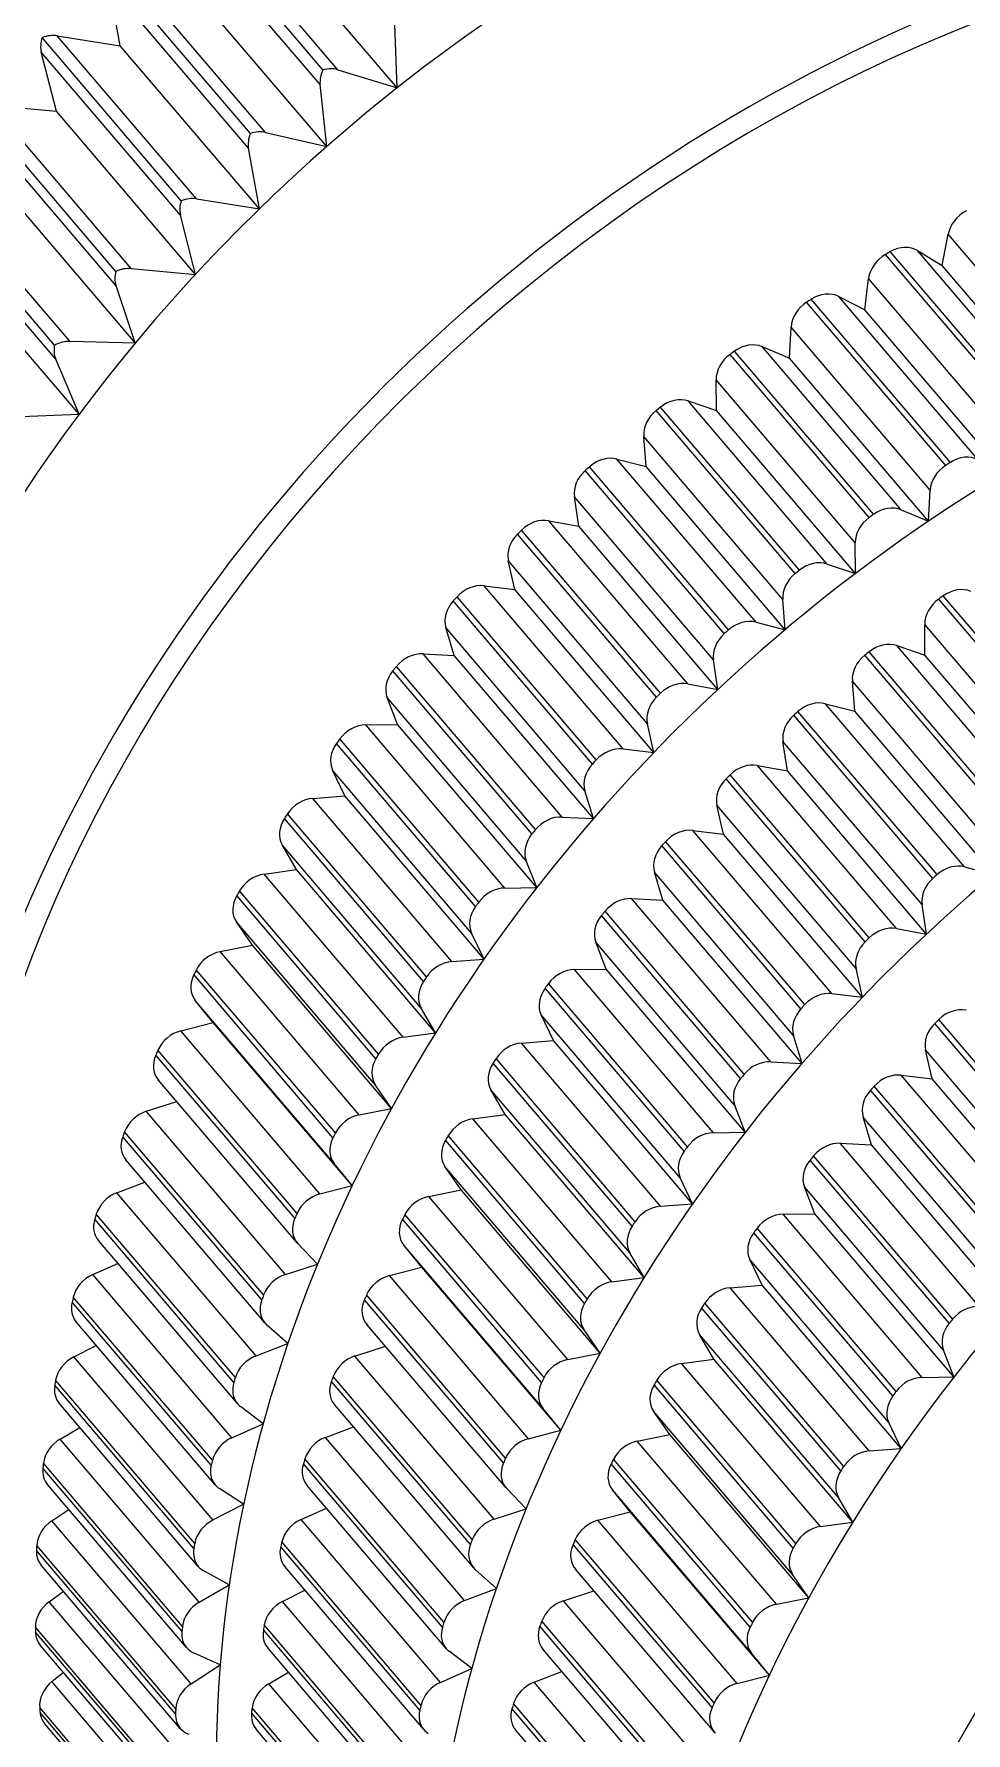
# Model space of a CAD drawing. Header units: metres. Extents: x 2999 to 3109, y 1752 to 1796.
# Drawn here: x 3011.89428 to 3011.8994, y 1761.67277 to 1761.68209 of the extents above; entities that cross this region are included whole.
import ezdxf

# ---------------------------------------------------------------- set-up
doc = ezdxf.new("R2010")
doc.units = ezdxf.units.M
doc.layers.add('PAREDES', color=7, linetype='Continuous')

msp = doc.modelspace()

# ---------------------------------------------------------------- linework, layer by layer
at = {"layer": 'PAREDES', "color": 253, "lineweight": 0}
for p, q in [((3011.8958685, 1761.6818913), (3011.8951055, 1761.6827859)), ((3011.89595, 1761.6818915), (3011.8951869, 1761.6827862)), ((3011.895853, 1761.6818108), (3011.89509, 1761.6827054)), ((3011.8962757, 1761.681792), (3011.8955128, 1761.6826866)), ((3011.8954704, 1761.6815419), (3011.8947075, 1761.6824365)), ((3011.8955528, 1761.6815473), (3011.8947898, 1761.682442)), ((3011.8954602, 1761.6814618), (3011.8946972, 1761.6823564)), ((3011.8947568, 1761.6820232), (3011.8946972, 1761.6823564)), ((3011.895889, 1761.6814701), (3011.8951261, 1761.6823647)), ((3011.8962757, 1761.681792), (3011.8962634, 1761.6821389)), ((3011.8950914, 1761.6811729), (3011.8943285, 1761.6820675)), ((3011.8951743, 1761.6811834), (3011.8944113, 1761.682078)), ((3011.8944113, 1761.682078), (3011.8947568, 1761.6820232)), ((3011.8955197, 1761.6811286), (3011.8947568, 1761.6820232)), ((3011.8950865, 1761.6810933), (3011.8943236, 1761.6819879)), ((3011.8944062, 1761.6816638), (3011.8943236, 1761.6819879)), ((3011.89595, 1761.6818915), (3011.8962757, 1761.681792)), ((3011.895889, 1761.6814701), (3011.895853, 1761.6818108)), ((3011.8947331, 1761.6807855), (3011.8939701, 1761.6816801)), ((3011.8948162, 1761.6808011), (3011.8940533, 1761.6816957)), ((3011.8940533, 1761.6816957), (3011.8944062, 1761.6816638)), ((3011.8951692, 1761.6807692), (3011.8944062, 1761.6816638)), ((3011.8947334, 1761.6807069), (3011.8939705, 1761.6816015)), ((3011.8955197, 1761.6811286), (3011.8954602, 1761.6814618)), ((3011.8955528, 1761.6815473), (3011.895889, 1761.6814701)), ((3011.8943967, 1761.6803815), (3011.8936338, 1761.6812761)), ((3011.8944798, 1761.6804022), (3011.8937168, 1761.6812968)), ((3011.8948391, 1761.680393), (3011.8940761, 1761.6812876)), ((3011.8944025, 1761.6803041), (3011.8936395, 1761.6811987)), ((3011.8951743, 1761.6811834), (3011.8955197, 1761.6811286)), ((3011.8951692, 1761.6807692), (3011.8950865, 1761.6810933)), ((3011.8992658, 1761.6808175), (3011.8992983, 1761.6809893)), ((3011.9000612, 1761.6800947), (3011.8992983, 1761.6809893)), ((3011.8945305, 1761.6800018), (3011.8937676, 1761.6808965)), ((3011.8997177, 1761.6799844), (3011.8989547, 1761.6808791)), ((3011.8997441, 1761.6799994), (3011.8989812, 1761.680894)), ((3011.8998937, 1761.6800052), (3011.8991307, 1761.6808998)), ((3011.8991307, 1761.6808998), (3011.8992658, 1761.6808175)), ((3011.9000287, 1761.6799229), (3011.8992658, 1761.6808175)), ((3011.8948162, 1761.6808011), (3011.8951692, 1761.6807692)), ((3011.8988407, 1761.6805756), (3011.8988619, 1761.6807468)), ((3011.8996249, 1761.6798522), (3011.8988619, 1761.6807468)), ((3011.8948391, 1761.680393), (3011.8947334, 1761.6807069)), ((3011.8993106, 1761.6797383), (3011.8985477, 1761.6806329)), ((3011.8994615, 1761.6797534), (3011.8986986, 1761.6806481)), ((3011.8986986, 1761.6806481), (3011.8988407, 1761.6805756)), ((3011.8992849, 1761.6797219), (3011.898522, 1761.6806165)), ((3011.8996036, 1761.679681), (3011.8988407, 1761.6805756)), ((3011.8984272, 1761.6803106), (3011.898437, 1761.6804805)), ((3011.8992, 1761.6795858), (3011.898437, 1761.6804805)), ((3011.8944798, 1761.6804022), (3011.8948391, 1761.680393)), ((3011.8988898, 1761.6794538), (3011.8981268, 1761.6803484)), ((3011.8990414, 1761.6794783), (3011.8982785, 1761.6803729)), ((3011.8982785, 1761.6803729), (3011.8984272, 1761.6803106)), ((3011.8945305, 1761.6800018), (3011.8944025, 1761.6803041)), ((3011.898865, 1761.6794359), (3011.898102, 1761.6803306)), ((3011.8991901, 1761.679416), (3011.8984272, 1761.6803106)), ((3011.8987882, 1761.6792967), (3011.8980253, 1761.6801913)), ((3011.8980268, 1761.6800234), (3011.8980253, 1761.6801913)), ((3011.8986351, 1761.6791808), (3011.8978721, 1761.6800754)), ((3011.8978721, 1761.6800754), (3011.8980268, 1761.6800234)), ((3011.8941666, 1761.6799881), (3011.8945305, 1761.6800018)), ((3011.8984595, 1761.679128), (3011.8976965, 1761.6800226)), ((3011.8984835, 1761.679147), (3011.8977205, 1761.6800417)), ((3011.8987898, 1761.6791288), (3011.8980268, 1761.6800234)), ((3011.8983913, 1761.678986), (3011.8976284, 1761.6798806)), ((3011.8976413, 1761.6797155), (3011.8976284, 1761.6798806)), ((3011.8980703, 1761.678799), (3011.8973073, 1761.6796936)), ((3011.8980931, 1761.6788194), (3011.8973302, 1761.679714)), ((3011.8982443, 1761.6788621), (3011.8974814, 1761.6797567)), ((3011.8974814, 1761.6797567), (3011.8976413, 1761.6797155)), ((3011.8984042, 1761.6788208), (3011.8976413, 1761.6797155)), ((3011.8980109, 1761.6786549), (3011.897248, 1761.6795495)), ((3011.8972722, 1761.6793878), (3011.897248, 1761.6795495)), ((3011.8991901, 1761.679416), (3011.8992, 1761.6795858)), ((3011.8978706, 1761.6785238), (3011.8971076, 1761.6794184)), ((3011.8971076, 1761.6794184), (3011.8972722, 1761.6793878)), ((3011.8990414, 1761.6794783), (3011.8991901, 1761.679416)), ((3011.8976988, 1761.6784506), (3011.8969359, 1761.6793452)), ((3011.8977206, 1761.678472), (3011.8969577, 1761.6793666)), ((3011.8980351, 1761.6784932), (3011.8972722, 1761.6793878)), ((3011.8987898, 1761.6791288), (3011.8987882, 1761.6792967)), ((3011.8976486, 1761.678305), (3011.8968856, 1761.6791996)), ((3011.896921, 1761.6790419), (3011.8968856, 1761.6791996)), ((3011.8986351, 1761.6791808), (3011.8987898, 1761.6791288)), ((3011.8975155, 1761.6781669), (3011.8967525, 1761.6790616)), ((3011.8967525, 1761.6790616), (3011.896921, 1761.6790419)), ((3011.897684, 1761.6781473), (3011.896921, 1761.6790419)), ((3011.8973467, 1761.678084), (3011.8965838, 1761.6789786)), ((3011.8973672, 1761.6781066), (3011.8966043, 1761.6790012)), ((3011.8984042, 1761.6788208), (3011.8983913, 1761.678986)), ((3011.9000094, 1761.678094), (3011.8992464, 1761.6789886)), ((3011.9000342, 1761.6781119), (3011.8992713, 1761.6790065)), ((3011.8982443, 1761.6788621), (3011.8984042, 1761.6788208)), ((3011.8973057, 1761.6779375), (3011.8965427, 1761.6788321)), ((3011.8965893, 1761.6786791), (3011.8965427, 1761.6788321)), ((3011.8991712, 1761.6786815), (3011.8991697, 1761.6788494)), ((3011.8999326, 1761.6779548), (3011.8991697, 1761.6788494)), ((3011.8971804, 1761.6777932), (3011.8964175, 1761.6786878)), ((3011.8964175, 1761.6786878), (3011.8965893, 1761.6786791)), ((3011.8973522, 1761.6777845), (3011.8965893, 1761.6786791)), ((3011.8996039, 1761.677786), (3011.898841, 1761.6786806)), ((3011.8996279, 1761.6778051), (3011.8988649, 1761.6786997)), ((3011.8990166, 1761.6787335), (3011.8991712, 1761.6786815)), ((3011.8997795, 1761.6778389), (3011.8990166, 1761.6787335)), ((3011.8999342, 1761.6777869), (3011.8991712, 1761.6786815)), ((3011.8970153, 1761.6777008), (3011.8962523, 1761.6785955)), ((3011.8970347, 1761.6777243), (3011.8962717, 1761.6786189)), ((3011.8980351, 1761.6784932), (3011.8980109, 1761.6786549)), ((3011.8978706, 1761.6785238), (3011.8980351, 1761.6784932)), ((3011.8987858, 1761.6783734), (3011.8987728, 1761.6785387)), ((3011.8995357, 1761.677644), (3011.8987728, 1761.6785387)), ((3011.8969838, 1761.677554), (3011.8962208, 1761.6784486)), ((3011.8962783, 1761.6783009), (3011.8962208, 1761.6784486)), ((3011.8986258, 1761.6784148), (3011.8987858, 1761.6783734)), ((3011.8993888, 1761.6775202), (3011.8986258, 1761.6784148)), ((3011.8961039, 1761.6782986), (3011.8962783, 1761.6783009)), ((3011.8968669, 1761.677404), (3011.8961039, 1761.6782986)), ((3011.8970412, 1761.6774063), (3011.8962783, 1761.6783009)), ((3011.897684, 1761.6781473), (3011.8976486, 1761.678305)), ((3011.8992147, 1761.6774571), (3011.8984517, 1761.6783517)), ((3011.8992375, 1761.6774775), (3011.8984746, 1761.6783721)), ((3011.8995487, 1761.6774788), (3011.8987858, 1761.6783734)), ((3011.896724, 1761.677327), (3011.8959611, 1761.6782216)), ((3011.8984167, 1761.6780458), (3011.8983924, 1761.6782076)), ((3011.8991553, 1761.677313), (3011.8983924, 1761.6782076)), ((3011.8967061, 1761.6773026), (3011.8959432, 1761.6781972)), ((3011.8975155, 1761.6781669), (3011.897684, 1761.6781473)), ((3011.8966841, 1761.6771562), (3011.8959212, 1761.6780508)), ((3011.8959893, 1761.677909), (3011.8959212, 1761.6780508)), ((3011.898865, 1761.6771301), (3011.8981021, 1761.6780247)), ((3011.8982521, 1761.6780764), (3011.8984167, 1761.6780458)), ((3011.8990151, 1761.6771818), (3011.8982521, 1761.6780764)), ((3011.8991796, 1761.6771512), (3011.8984167, 1761.6780458)), ((3011.8973522, 1761.6777845), (3011.8973057, 1761.6779375)), ((3011.8988432, 1761.6771086), (3011.8980803, 1761.6780033)), ((3011.8958131, 1761.6778957), (3011.8959893, 1761.677909)), ((3011.8965761, 1761.677001), (3011.8958131, 1761.6778957)), ((3011.8967523, 1761.6770143), (3011.8959893, 1761.677909)), ((3011.8980655, 1761.6777), (3011.89803, 1761.6778577)), ((3011.898793, 1761.676963), (3011.89803, 1761.6778577)), ((3011.8964203, 1761.6768911), (3011.8956573, 1761.6777857)), ((3011.8964368, 1761.6769162), (3011.8956738, 1761.6778108)), ((3011.8971804, 1761.6777932), (3011.8973522, 1761.6777845)), ((3011.8985117, 1761.6767645), (3011.8977487, 1761.6776593)), ((3011.897897, 1761.6777196), (3011.8980655, 1761.6777)), ((3011.8986599, 1761.676825), (3011.897897, 1761.6777196)), ((3011.8988284, 1761.6768053), (3011.8980655, 1761.6777)), ((3011.896408, 1761.6767454), (3011.8956451, 1761.67764)), ((3011.8957235, 1761.6775048), (3011.8956451, 1761.67764)), ((3011.8970412, 1761.6774063), (3011.8969838, 1761.677554)), ((3011.8984911, 1761.6767421), (3011.8977282, 1761.6776367)), ((3011.8955463, 1761.6774805), (3011.8957235, 1761.6775048)), ((3011.8963092, 1761.6765858), (3011.8955463, 1761.6774805)), ((3011.8964865, 1761.6766101), (3011.8957235, 1761.6775048)), ((3011.8977337, 1761.6773372), (3011.8976872, 1761.6774902)), ((3011.8984501, 1761.6765956), (3011.8976872, 1761.6774902)), ((3011.8993888, 1761.6775202), (3011.8995487, 1761.6774788)), ((3011.896159, 1761.6764678), (3011.8953961, 1761.6773624)), ((3011.8961741, 1761.6764935), (3011.8954111, 1761.6773882)), ((3011.8968669, 1761.677404), (3011.8970412, 1761.6774063)), ((3011.8981791, 1761.6763823), (3011.8974162, 1761.677277)), ((3011.8975619, 1761.6773459), (3011.8977337, 1761.6773372)), ((3011.8983249, 1761.6764513), (3011.8975619, 1761.6773459)), ((3011.8984967, 1761.6764425), (3011.8977337, 1761.6773372)), ((3011.8991796, 1761.6771512), (3011.8991553, 1761.677313)), ((3011.8961565, 1761.6763236), (3011.8953936, 1761.6772182)), ((3011.895482, 1761.6770901), (3011.8953936, 1761.6772182)), ((3011.8981598, 1761.6763589), (3011.8973968, 1761.6772535)), ((3011.8990151, 1761.6771818), (3011.8991796, 1761.6771512)), ((3011.8953044, 1761.677055), (3011.895482, 1761.6770901)), ((3011.896245, 1761.6761954), (3011.895482, 1761.6770901)), ((3011.8967523, 1761.6770143), (3011.8966841, 1761.6771562)), ((3011.8974227, 1761.676959), (3011.8973653, 1761.6771067)), ((3011.8981282, 1761.6762121), (3011.8973653, 1761.6771067)), ((3011.8960673, 1761.6761603), (3011.8953044, 1761.677055)), ((3011.8965761, 1761.677001), (3011.8967523, 1761.6770143)), ((3011.8959235, 1761.6760346), (3011.8951605, 1761.6769292)), ((3011.8959369, 1761.6760608), (3011.8951739, 1761.6769555)), ((3011.8972483, 1761.6769567), (3011.8974227, 1761.676959)), ((3011.8980113, 1761.6760621), (3011.8972483, 1761.6769567)), ((3011.8981856, 1761.6760644), (3011.8974227, 1761.676959)), ((3011.8988284, 1761.6768053), (3011.898793, 1761.676963)), ((3011.8978505, 1761.6759607), (3011.8970876, 1761.6768553)), ((3011.8978684, 1761.6759851), (3011.8971055, 1761.6768797)), ((3011.8986599, 1761.676825), (3011.8988284, 1761.6768053)), ((3011.8959306, 1761.6758925), (3011.8951677, 1761.6767871)), ((3011.8952659, 1761.6766665), (3011.8951677, 1761.6767871)), ((3011.8964865, 1761.6766101), (3011.896408, 1761.6767454)), ((3011.8950886, 1761.6766206), (3011.8952659, 1761.6766665)), ((3011.8958515, 1761.675726), (3011.8950886, 1761.6766206)), ((3011.8960289, 1761.6757719), (3011.8952659, 1761.6766665)), ((3011.8971337, 1761.676567), (3011.8970656, 1761.6767088)), ((3011.8978286, 1761.6758141), (3011.8970656, 1761.6767088)), ((3011.8999876, 1761.6757667), (3011.8992247, 1761.6766613)), ((3011.9000095, 1761.6757882), (3011.8992465, 1761.6766828)), ((3011.8963092, 1761.6765858), (3011.8964865, 1761.6766101)), ((3011.8969576, 1761.6765536), (3011.8971337, 1761.676567)), ((3011.8977205, 1761.675659), (3011.8969576, 1761.6765536)), ((3011.8978967, 1761.6756724), (3011.8971337, 1761.676567)), ((3011.8984967, 1761.6764425), (3011.8984501, 1761.6765956)), ((3011.8957145, 1761.6755931), (3011.8949516, 1761.6764877)), ((3011.8957264, 1761.6756198), (3011.8949634, 1761.6765145)), ((3011.8975648, 1761.6755491), (3011.8968018, 1761.6764437)), ((3011.8975812, 1761.6755742), (3011.8968183, 1761.6764688)), ((3011.8983249, 1761.6764513), (3011.8984967, 1761.6764425)), ((3011.8999374, 1761.6756211), (3011.8991744, 1761.6765157)), ((3011.8992099, 1761.6763579), (3011.8991744, 1761.6765157)), ((3011.8957274, 1761.6754581), (3011.8949644, 1761.6763527)), ((3011.8990414, 1761.6763777), (3011.8992099, 1761.6763579)), ((3011.8998044, 1761.6754831), (3011.8990414, 1761.6763777)), ((3011.8999729, 1761.6754633), (3011.8992099, 1761.6763579)), ((3011.896245, 1761.6761954), (3011.8961565, 1761.6763236)), ((3011.896868, 1761.6761628), (3011.8967895, 1761.6762981)), ((3011.8975524, 1761.6754035), (3011.8967895, 1761.6762981)), ((3011.8996355, 1761.6754001), (3011.8988726, 1761.6762948)), ((3011.8996562, 1761.6754226), (3011.8988932, 1761.6763172)), ((3011.8948997, 1761.6761794), (3011.8950667, 1761.6762328)), ((3011.8956626, 1761.6752848), (3011.8948997, 1761.6761794)), ((3011.8960673, 1761.6761603), (3011.896245, 1761.6761954)), ((3011.8966907, 1761.6761385), (3011.896868, 1761.6761628)), ((3011.8976309, 1761.6752682), (3011.896868, 1761.6761628)), ((3011.8981856, 1761.6760644), (3011.8981282, 1761.6762121)), ((3011.8955432, 1761.6751724), (3011.8947802, 1761.676067)), ((3011.8974536, 1761.6752439), (3011.8966907, 1761.6761385)), ((3011.8980113, 1761.6760621), (3011.8981856, 1761.6760644)), ((3011.8995945, 1761.6752536), (3011.8988316, 1761.6761482)), ((3011.8988781, 1761.6759952), (3011.8988316, 1761.6761482)), ((3011.8955331, 1761.6751453), (3011.8947702, 1761.6760399)), ((3011.8973035, 1761.6751258), (3011.8965405, 1761.6760205)), ((3011.8973185, 1761.6751516), (3011.8965555, 1761.6760462)), ((3011.8987064, 1761.6760039), (3011.8988781, 1761.6759952)), ((3011.8994693, 1761.6751093), (3011.8987064, 1761.6760039)), ((3011.8996411, 1761.6751006), (3011.8988781, 1761.6759952)), ((3011.8955495, 1761.6750194), (3011.8947866, 1761.675914)), ((3011.8960289, 1761.6757719), (3011.8959306, 1761.6758925)), ((3011.8966265, 1761.6757481), (3011.896538, 1761.6758763)), ((3011.8973009, 1761.6749817), (3011.896538, 1761.6758763)), ((3011.8993042, 1761.6750169), (3011.8985412, 1761.6759116)), ((3011.8993235, 1761.6750404), (3011.8985606, 1761.675935)), ((3011.8947384, 1761.6757332), (3011.8948911, 1761.6757915)), ((3011.8978967, 1761.6756724), (3011.8978286, 1761.6758141)), ((3011.8955014, 1761.6748386), (3011.8947384, 1761.6757332)), ((3011.8958515, 1761.675726), (3011.8960289, 1761.6757719)), ((3011.8964488, 1761.675713), (3011.8966265, 1761.6757481)), ((3011.8972117, 1761.6748184), (3011.8964488, 1761.675713)), ((3011.8973894, 1761.6748535), (3011.8966265, 1761.6757481)), ((3011.8992726, 1761.6748702), (3011.8985097, 1761.6757648)), ((3011.8985671, 1761.6756171), (3011.8985097, 1761.6757648)), ((3011.8953882, 1761.6747203), (3011.8946253, 1761.6756149)), ((3011.8970813, 1761.6747189), (3011.8963184, 1761.6756135)), ((3011.8977205, 1761.675659), (3011.8978967, 1761.6756724)), ((3011.8983928, 1761.6756148), (3011.8985671, 1761.6756171)), ((3011.8991558, 1761.6747201), (3011.8983928, 1761.6756148)), ((3011.8993301, 1761.6747224), (3011.8985671, 1761.6756171)), ((3011.8953798, 1761.674693), (3011.8946169, 1761.6755876)), ((3011.8970679, 1761.6746926), (3011.8963049, 1761.6755872)), ((3011.8989949, 1761.6746188), (3011.898232, 1761.6755134)), ((3011.8990129, 1761.6746432), (3011.8982499, 1761.6755378)), ((3011.8953994, 1761.6745761), (3011.8946364, 1761.6754708)), ((3011.8958388, 1761.6753413), (3011.8957314, 1761.6754537)), ((3011.8964103, 1761.6753246), (3011.8963121, 1761.6754452)), ((3011.897075, 1761.6745505), (3011.8963121, 1761.6754452)), ((3011.8946056, 1761.6752836), (3011.8947435, 1761.6753452)), ((3011.8956626, 1761.6752848), (3011.8958388, 1761.6753413)), ((3011.896233, 1761.6752787), (3011.8964103, 1761.6753246)), ((3011.8971733, 1761.6744299), (3011.8964103, 1761.6753246)), ((3011.8976309, 1761.6752682), (3011.8975524, 1761.6754035)), ((3011.898973, 1761.6744722), (3011.8982101, 1761.6753668)), ((3011.8982782, 1761.6752251), (3011.8982101, 1761.6753668)), ((3011.8953686, 1761.674389), (3011.8946056, 1761.6752836)), ((3011.8969959, 1761.6743841), (3011.896233, 1761.6752787)), ((3011.8974536, 1761.6752439), (3011.8976309, 1761.6752682)), ((3011.898102, 1761.6752117), (3011.8982782, 1761.6752251)), ((3011.8990411, 1761.6743304), (3011.8982782, 1761.6752251)), ((3011.8952554, 1761.6742381), (3011.8944924, 1761.6751327)), ((3011.8952621, 1761.6742654), (3011.8944991, 1761.6751601)), ((3011.896859, 1761.6742512), (3011.896096, 1761.6751458)), ((3011.8968708, 1761.6742779), (3011.8961078, 1761.6751725)), ((3011.8987257, 1761.6742322), (3011.8979628, 1761.6751268)), ((3011.898865, 1761.6743171), (3011.898102, 1761.6752117)), ((3011.8987092, 1761.6742071), (3011.8979462, 1761.6751018)), ((3011.8952775, 1761.6741303), (3011.8945145, 1761.6750249)), ((3011.8956758, 1761.6749053), (3011.8955595, 1761.6750091)), ((3011.8968719, 1761.6741161), (3011.8961088, 1761.6750108)), ((3011.8973894, 1761.6748535), (3011.8973009, 1761.6749817)), ((3011.8986968, 1761.6740615), (3011.8979339, 1761.6749562)), ((3011.8980124, 1761.6748209), (3011.8979339, 1761.6749562)), ((3011.8945016, 1761.6748327), (3011.8946247, 1761.6748957)), ((3011.8955014, 1761.6748386), (3011.8956758, 1761.6749053)), ((3011.8960441, 1761.6748375), (3011.8962111, 1761.6748909)), ((3011.8972117, 1761.6748184), (3011.8973894, 1761.6748535)), ((3011.8993301, 1761.6747224), (3011.8992726, 1761.6748702)), ((3011.8952645, 1761.6739381), (3011.8945016, 1761.6748327)), ((3011.896807, 1761.6739429), (3011.8960441, 1761.6748375)), ((3011.8978351, 1761.6747966), (3011.8980124, 1761.6748209)), ((3011.898598, 1761.673902), (3011.8978351, 1761.6747966)), ((3011.8987753, 1761.6739263), (3011.8980124, 1761.6748209)), ((3011.8951604, 1761.6737822), (3011.8943974, 1761.6746769)), ((3011.8951652, 1761.6738096), (3011.8944023, 1761.6747043)), ((3011.8966775, 1761.6738033), (3011.8959146, 1761.674698)), ((3011.8966876, 1761.6738305), (3011.8959246, 1761.6747251)), ((3011.898448, 1761.6737839), (3011.897685, 1761.6746785)), ((3011.8984629, 1761.6738097), (3011.8976999, 1761.6747043)), ((3011.8991558, 1761.6747201), (3011.8993301, 1761.6747224)), ((3011.8951843, 1761.6736837), (3011.8944214, 1761.6745783)), ((3011.896694, 1761.6736773), (3011.8959311, 1761.674572)), ((3011.8955405, 1761.6744657), (3011.8954158, 1761.6745606)), ((3011.8971733, 1761.6744299), (3011.897075, 1761.6745505)), ((3011.8984454, 1761.6736397), (3011.8976824, 1761.6745343)), ((3011.8977709, 1761.6744062), (3011.8976824, 1761.6745343)), ((3011.894427, 1761.6743822), (3011.8945351, 1761.674445)), ((3011.8951899, 1761.6734876), (3011.894427, 1761.6743822)), ((3011.8953686, 1761.674389), (3011.8955405, 1761.6744657)), ((3011.8958829, 1761.6743913), (3011.8960355, 1761.6744495)), ((3011.8966458, 1761.6734967), (3011.8958829, 1761.6743913)), ((3011.8969959, 1761.6743841), (3011.8971733, 1761.6744299)), ((3011.8975932, 1761.6743711), (3011.8977709, 1761.6744062)), ((3011.8985339, 1761.6735116), (3011.8977709, 1761.6744062)), ((3011.8990411, 1761.6743304), (3011.898973, 1761.6744722)), ((3011.8983562, 1761.6734764), (3011.8975932, 1761.6743711)), ((3011.898865, 1761.6743171), (3011.8990411, 1761.6743304)), ((3011.895095, 1761.6733276), (3011.8943321, 1761.6742222)), ((3011.8950982, 1761.6733548), (3011.8943352, 1761.6742494)), ((3011.8965242, 1761.6733511), (3011.8957613, 1761.6742457)), ((3011.8965326, 1761.6733783), (3011.8957697, 1761.674273)), ((3011.8982124, 1761.6733506), (3011.8974494, 1761.6742453)), ((3011.8982257, 1761.673377), (3011.8974628, 1761.6742716)), ((3011.8951204, 1761.6732381), (3011.8943575, 1761.6741327)), ((3011.8954333, 1761.6740245), (3011.8953007, 1761.67411)), ((3011.8965438, 1761.6732342), (3011.8957808, 1761.6741288)), ((3011.8969833, 1761.6739993), (3011.8968758, 1761.6741118)), ((3011.8982195, 1761.6732086), (3011.8974565, 1761.6741032)), ((3011.8975547, 1761.6739826), (3011.8974565, 1761.6741032)), ((3011.8952645, 1761.6739381), (3011.8954333, 1761.6740245)), ((3011.8987753, 1761.6739263), (3011.8986968, 1761.6740615)), ((3011.894382, 1761.673934), (3011.8944751, 1761.6739948)), ((3011.8951449, 1761.6730393), (3011.894382, 1761.673934)), ((3011.89575, 1761.6739417), (3011.8958879, 1761.6740033)), ((3011.896513, 1761.6730471), (3011.89575, 1761.6739417)), ((3011.896807, 1761.6739429), (3011.8969833, 1761.6739993)), ((3011.8973774, 1761.6739368), (3011.8975547, 1761.6739826)), ((3011.8981404, 1761.6730422), (3011.8973774, 1761.6739368)), ((3011.8983177, 1761.673088), (3011.8975547, 1761.6739826)), ((3011.898598, 1761.673902), (3011.8987753, 1761.6739263)), ((3011.8980152, 1761.6729359), (3011.8972523, 1761.6738306)), ((3011.8950598, 1761.6728758), (3011.8942969, 1761.6737704)), ((3011.8950611, 1761.6729028), (3011.8942982, 1761.6737974)), ((3011.8963998, 1761.6728961), (3011.8956368, 1761.6737907)), ((3011.8964065, 1761.6729234), (3011.8956436, 1761.6738181)), ((3011.8980034, 1761.6729092), (3011.8972404, 1761.6738039)), ((3011.8950859, 1761.6727954), (3011.894323, 1761.67369)), ((3011.8953548, 1761.6735832), (3011.8952149, 1761.6736591)), ((3011.8964219, 1761.6727884), (3011.8956589, 1761.673683)), ((3011.8968203, 1761.6735633), (3011.896704, 1761.6736672)), ((3011.8980163, 1761.6727742), (3011.8972533, 1761.6736688)), ((3011.8985339, 1761.6735116), (3011.8984454, 1761.6736397)), ((3011.8943668, 1761.6734898), (3011.894445, 1761.6735469)), ((3011.8951899, 1761.6734876), (3011.8953548, 1761.6735832)), ((3011.895646, 1761.6734908), (3011.8957692, 1761.6735537)), ((3011.8966458, 1761.6734967), (3011.8968203, 1761.6735633)), ((3011.8971885, 1761.6734956), (3011.8973555, 1761.673549)), ((3011.8951298, 1761.6725951), (3011.8943668, 1761.6734898)), ((3011.896409, 1761.6725961), (3011.895646, 1761.6734908)), ((3011.8979515, 1761.672601), (3011.8971885, 1761.6734956)), ((3011.8983562, 1761.6734764), (3011.8985339, 1761.6735116)), ((3011.8963097, 1761.6724677), (3011.8955467, 1761.6733623)), ((3011.8978219, 1761.6724614), (3011.897059, 1761.673356)), ((3011.8978321, 1761.6724885), (3011.8970691, 1761.6733832)), ((3011.8950542, 1761.6724555), (3011.8942913, 1761.6733501)), ((3011.8950548, 1761.6724288), (3011.8942918, 1761.6733235)), ((3011.8963048, 1761.6724403), (3011.8955419, 1761.6733349)), ((3011.8950809, 1761.6723575), (3011.894318, 1761.6732521)), ((3011.8953052, 1761.673144), (3011.8951586, 1761.6732097)), ((3011.8963288, 1761.6723417), (3011.8955658, 1761.6732364)), ((3011.8966849, 1761.6731238), (3011.8965602, 1761.6732187)), ((3011.8978385, 1761.6723354), (3011.8970755, 1761.67323)), ((3011.8983177, 1761.673088), (3011.8982195, 1761.6732086)), ((3011.8943815, 1761.6730516), (3011.8944449, 1761.6731032)), ((3011.8951449, 1761.6730393), (3011.8953052, 1761.673144)), ((3011.8955714, 1761.6730403), (3011.8956795, 1761.673103)), ((3011.896513, 1761.6730471), (3011.8966849, 1761.6731238)), ((3011.8970273, 1761.6730493), (3011.8971799, 1761.6731076)), ((3011.8981404, 1761.6730422), (3011.8983177, 1761.673088)), ((3011.8951445, 1761.672157), (3011.8943815, 1761.6730516)), ((3011.8963344, 1761.6721456), (3011.8955714, 1761.6730403)), ((3011.8977903, 1761.6721547), (3011.8970273, 1761.6730493)), ((3011.8950775, 1761.6720148), (3011.8943146, 1761.6729094)), ((3011.8962426, 1761.6720129), (3011.8954796, 1761.6729075)), ((3011.8976686, 1761.6720091), (3011.8969057, 1761.6729037)), ((3011.8976771, 1761.6720364), (3011.8969141, 1761.672931)), ((3011.8950799, 1761.6719885), (3011.8943169, 1761.6728831)), ((3011.8951055, 1761.671926), (3011.8943425, 1761.6728207)), ((3011.8962396, 1761.6719856), (3011.8954765, 1761.6728803)), ((3011.8962649, 1761.6718962), (3011.8955019, 1761.6727908)), ((3011.8976883, 1761.6718922), (3011.8969253, 1761.6727869))]:
    msp.add_line(p, q, dxfattribs=at)
for centre, radius, start, end in [((3010.9705278, 1762.9080311), 1.4661476, 301.4662384, 319.7050643), ((3111.8314175, 1645.1714434), 153.5085126, 130.603040844, 130.666819848), ((3103.5019309, 1654.8944086), 140.7010131, 130.604526945, 130.673894317)]:
    msp.add_arc(centre, radius, start, end, dxfattribs=at)
for centre, major_axis, ratio, start_param, end_param in [((3009.1430857, 1765.0412273), (-2.7682949, 3.2314655), 0.578364, 3.047316, 3.235869), ((3011.897824, 1761.6794118), (0.0059728, 0.0050937), 0.808934, 0.521969, 2.17815), ((3011.8989684, 1761.6780699), (0.0059728, 0.0050937), 0.808934, 0.521969, 2.17815), ((3011.9001129, 1761.6767279), (0.0059728, 0.0050937), 0.808934, 0.000004, 2.229351), ((3011.9008759, 1761.6758333), (0.0058586, 0.0049964), 0.808934, 0.073975, 3.061086), ((3011.9008759, 1761.6758333), (0.0059728, 0.0050937), 0.808934, 6.283098, 9.424691), ((3011.8944677, 1761.682048), (0.0001217, 0.0001038), 0.808934, 2.193582, 2.763635), ((3011.894359, 1761.6819366), (0.0001217, 0.0001038), 0.808934, 0.605126, 1.175179), ((3011.8960002, 1761.6818538), (0.0001217, 0.0001038), 0.808934, 2.065354, 2.635407), ((3011.8958803, 1761.681754), (0.0001217, 0.0001038), 0.808934, 0.476898, 1.046951), ((3011.8956061, 1761.6815135), (0.0001217, 0.0001038), 0.808934, 2.129468, 2.699521), ((3011.8954916, 1761.6814077), (0.0001217, 0.0001038), 0.808934, 0.541012, 1.111065), ((3011.895122, 1761.681042), (0.0001217, 0.0001038), 0.808934, 0.605126, 1.175179), ((3011.8952306, 1761.6811534), (0.0001217, 0.0001038), 0.808934, 2.193582, 2.763635), ((3011.8994436, 1761.6809928), (0.0001217, 0.0001038), 0.808934, 1.276678, 2.354005), ((3011.8990346, 1761.6807742), (0.0001217, 0.0001038), 0.808934, 0.25961, 1.336937), ((3011.8990087, 1761.6807595), (0.0001217, 0.0001038), 0.808934, 1.340792, 2.418119), ((3011.9016388, 1761.6749386), (0.0060489, 0.0051586), 0.808934, 1.336937, 1.340792), ((3011.8948751, 1761.6807752), (0.0001217, 0.0001038), 0.808934, 2.257696, 2.827749), ((3011.8947728, 1761.6806586), (0.0001217, 0.0001038), 0.808934, 0.66924, 1.239293), ((3011.9024017, 1761.674044), (0.0058586, 0.0049964), 0.808934, 0.99915, 2.834462), ((3011.9016388, 1761.6749386), (0.0060489, 0.0051586), 0.808934, 1.401051, 1.404906), ((3011.8986098, 1761.6805184), (0.0001217, 0.0001038), 0.808934, 0.323724, 1.401051), ((3011.8985847, 1761.6805023), (0.0001217, 0.0001038), 0.808934, 1.404906, 2.482233), ((3011.8945412, 1761.6803804), (0.0001217, 0.0001038), 0.808934, 2.32181, 2.891864), ((3011.8944456, 1761.6802591), (0.0001217, 0.0001038), 0.808934, 0.733354, 1.303407), ((3011.9016388, 1761.6749386), (0.0060489, 0.0051586), 0.808934, 1.465165, 1.46902), ((3011.8981975, 1761.6802395), (0.0001217, 0.0001038), 0.808934, 0.387838, 1.465165), ((3011.8981732, 1761.6802221), (0.0001217, 0.0001038), 0.808934, 1.46902, 2.546347), ((3011.8977994, 1761.679939), (0.0001217, 0.0001038), 0.808934, 0.451952, 1.529279), ((3011.8977758, 1761.6799203), (0.0001217, 0.0001038), 0.808934, 1.533135, 2.610461), ((3011.9016388, 1761.6749386), (0.0060489, 0.0051586), 0.808934, 1.529279, 1.533135), ((3011.8973945, 1761.6795979), (0.0001217, 0.0001038), 0.808934, 1.597249, 2.674576), ((3011.9016388, 1761.6749386), (0.0060489, 0.0051586), 0.808934, 1.593393, 1.597249), ((3011.8974169, 1761.6796179), (0.0001217, 0.0001038), 0.808934, 0.516066, 1.593393), ((3011.8993476, 1761.6796076), (0.0001217, 0.0001038), 0.808934, 1.404906, 2.482233), ((3011.9024017, 1761.674044), (0.0060489, 0.0051586), 0.808934, 1.401051, 1.404906), ((3011.8993728, 1761.6796237), (0.0001217, 0.0001038), 0.808934, 0.323724, 1.401051), ((3011.8970519, 1761.6792775), (0.0001217, 0.0001038), 0.808934, 0.580181, 1.657508), ((3011.8989361, 1761.6793275), (0.0001217, 0.0001038), 0.808934, 1.46902, 2.546347), ((3011.9024017, 1761.674044), (0.0060489, 0.0051586), 0.808934, 1.465165, 1.46902), ((3011.8989605, 1761.6793449), (0.0001217, 0.0001038), 0.808934, 0.387838, 1.465165), ((3011.9035462, 1761.6727021), (0.0058586, 0.0049964), 0.808934, 0.99915, 2.834462), ((3011.8970305, 1761.6792565), (0.0001217, 0.0001038), 0.808934, 1.661363, 2.73869), ((3011.9016388, 1761.6749386), (0.0060489, 0.0051586), 0.808934, 1.657508, 1.661363), ((3011.9024017, 1761.674044), (0.0060489, 0.0051586), 0.808934, 1.529279, 1.533135), ((3011.8985623, 1761.6790444), (0.0001217, 0.0001038), 0.808934, 0.451952, 1.529279), ((3011.8967056, 1761.6789194), (0.0001217, 0.0001038), 0.808934, 0.644295, 1.721622), ((3011.8985388, 1761.6790257), (0.0001217, 0.0001038), 0.808934, 1.533135, 2.610461), ((3011.8993419, 1761.6788976), (0.0001217, 0.0001038), 0.808934, 0.387838, 1.465165), ((3011.8966855, 1761.6788973), (0.0001217, 0.0001038), 0.808934, 1.725477, 2.802804), ((3011.9016388, 1761.6749386), (0.0060489, 0.0051586), 0.808934, 1.721622, 1.725477), ((3011.8993176, 1761.6788801), (0.0001217, 0.0001038), 0.808934, 1.46902, 2.546347), ((3011.9027832, 1761.6735967), (0.0060489, 0.0051586), 0.808934, 1.465165, 1.46902), ((3011.8981798, 1761.6787233), (0.0001217, 0.0001038), 0.808934, 0.516066, 1.593393), ((3011.8981574, 1761.6787033), (0.0001217, 0.0001038), 0.808934, 1.597249, 2.674576), ((3011.9024017, 1761.674044), (0.0060489, 0.0051586), 0.808934, 1.593393, 1.597249), ((3011.8963797, 1761.6785449), (0.0001217, 0.0001038), 0.808934, 0.708409, 1.785736), ((3011.8989203, 1761.6785784), (0.0001217, 0.0001038), 0.808934, 1.533135, 2.610461), ((3011.9027832, 1761.6735967), (0.0060489, 0.0051586), 0.808934, 1.529279, 1.533135), ((3011.8989438, 1761.678597), (0.0001217, 0.0001038), 0.808934, 0.451952, 1.529279), ((3011.8963608, 1761.6785219), (0.0001217, 0.0001038), 0.808934, 1.789591, 2.866918), ((3011.9016388, 1761.6749386), (0.0060489, 0.0051586), 0.808934, 1.785736, 1.789591), ((3011.8978148, 1761.6783829), (0.0001217, 0.0001038), 0.808934, 0.580181, 1.657508), ((3011.8977934, 1761.6783619), (0.0001217, 0.0001038), 0.808934, 1.661363, 2.73869), ((3011.9024017, 1761.674044), (0.0060489, 0.0051586), 0.808934, 1.657508, 1.661363), ((3011.8985613, 1761.678276), (0.0001217, 0.0001038), 0.808934, 0.516066, 1.593393), ((3011.8960754, 1761.6781556), (0.0001217, 0.0001038), 0.808934, 0.772523, 1.84985), ((3011.8985389, 1761.678256), (0.0001217, 0.0001038), 0.808934, 1.597249, 2.674576), ((3011.9027832, 1761.6735967), (0.0060489, 0.0051586), 0.808934, 1.593393, 1.597249), ((3011.9016388, 1761.6749386), (0.0060489, 0.0051586), 0.808934, 1.84985, 1.853705), ((3011.8960578, 1761.6781317), (0.0001217, 0.0001038), 0.808934, 1.853705, 2.931032), ((3011.8974686, 1761.6780248), (0.0001217, 0.0001038), 0.808934, 0.644295, 1.721622), ((3011.9046906, 1761.6713602), (0.0058586, 0.0049964), 0.808934, 0.99915, 3.102003), ((3011.8974484, 1761.6780027), (0.0001217, 0.0001038), 0.808934, 1.725477, 2.802804), ((3011.9024017, 1761.674044), (0.0060489, 0.0051586), 0.808934, 1.721622, 1.725477), ((3011.9027832, 1761.6735967), (0.0060489, 0.0051586), 0.808934, 1.657508, 1.661363), ((3011.8981963, 1761.6779356), (0.0001217, 0.0001038), 0.808934, 0.580181, 1.657508), ((3011.8981749, 1761.6779146), (0.0001217, 0.0001038), 0.808934, 1.661363, 2.73869), ((3011.8957939, 1761.677753), (0.0001217, 0.0001038), 0.808934, 0.836637, 1.913964), ((3011.8957777, 1761.6777284), (0.0001217, 0.0001038), 0.808934, 1.917819, 2.995146), ((3011.9016388, 1761.6749386), (0.0060489, 0.0051586), 0.808934, 1.913964, 1.917819), ((3011.8971427, 1761.6776503), (0.0001217, 0.0001038), 0.808934, 0.708409, 1.785736), ((3011.8971237, 1761.6776273), (0.0001217, 0.0001038), 0.808934, 1.789591, 2.866918), ((3011.9024017, 1761.674044), (0.0060489, 0.0051586), 0.808934, 1.785736, 1.789591), ((3011.9027832, 1761.6735967), (0.0060489, 0.0051586), 0.808934, 1.721622, 1.725477), ((3011.8978501, 1761.6775775), (0.0001217, 0.0001038), 0.808934, 0.644295, 1.721622), ((3011.8978299, 1761.6775554), (0.0001217, 0.0001038), 0.808934, 1.725477, 2.802804), ((3011.8955365, 1761.6773388), (0.0001217, 0.0001038), 0.808934, 0.900751, 1.978078), ((3011.8993018, 1761.6773614), (0.0001217, 0.0001038), 0.808934, 1.597249, 2.674576), ((3011.9035462, 1761.6727021), (0.0060489, 0.0051586), 0.808934, 1.593393, 1.597249), ((3011.8993243, 1761.6773814), (0.0001217, 0.0001038), 0.808934, 0.516066, 1.593393), ((3011.8955218, 1761.6773136), (0.0001217, 0.0001038), 0.808934, 1.981934, 3.059261), ((3011.9016388, 1761.6749386), (0.0060489, 0.0051586), 0.808934, 1.978078, 1.981934), ((3011.8968383, 1761.6772609), (0.0001217, 0.0001038), 0.808934, 0.772523, 1.84985), ((3011.8968207, 1761.677237), (0.0001217, 0.0001038), 0.808934, 1.853705, 2.931032), ((3011.9024017, 1761.674044), (0.0060489, 0.0051586), 0.808934, 1.84985, 1.853705), ((3011.9027832, 1761.6735967), (0.0060489, 0.0051586), 0.808934, 1.785736, 1.789591), ((3011.8975241, 1761.6772029), (0.0001217, 0.0001038), 0.808934, 0.708409, 1.785736), ((3011.8975052, 1761.6771799), (0.0001217, 0.0001038), 0.808934, 1.789591, 2.866918), ((3011.8989592, 1761.677041), (0.0001217, 0.0001038), 0.808934, 0.580181, 1.657508), ((3011.9054536, 1761.6704655), (0.0058586, 0.0049964), 0.808934, 0.99915, 3.141509), ((3011.8989379, 1761.67702), (0.0001217, 0.0001038), 0.808934, 1.661363, 2.73869), ((3011.9035462, 1761.6727021), (0.0060489, 0.0051586), 0.808934, 1.657508, 1.661363), ((3011.8953041, 1761.6769149), (0.0001217, 0.0001038), 0.808934, 0.964865, 2.042192), ((3011.8965569, 1761.6768583), (0.0001217, 0.0001038), 0.808934, 0.836637, 1.913964), ((3011.8952909, 1761.6768891), (0.0001217, 0.0001038), 0.808934, 2.046048, 3.123375), ((3011.9016388, 1761.6749386), (0.0060489, 0.0051586), 0.808934, 2.042192, 2.046048), ((3011.9024017, 1761.674044), (0.0060489, 0.0051586), 0.808934, 1.913964, 1.917819), ((3011.8972198, 1761.6768136), (0.0001217, 0.0001038), 0.808934, 0.772523, 1.84985), ((3011.8965407, 1761.6768337), (0.0001217, 0.0001038), 0.808934, 1.917819, 2.995146), ((3011.8972022, 1761.6767897), (0.0001217, 0.0001038), 0.808934, 1.853705, 2.931032), ((3011.9027832, 1761.6735967), (0.0060489, 0.0051586), 0.808934, 1.84985, 1.853705), ((3011.898613, 1761.6766829), (0.0001217, 0.0001038), 0.808934, 0.644295, 1.721622), ((3011.8985928, 1761.6766608), (0.0001217, 0.0001038), 0.808934, 1.725477, 2.802804), ((3011.9035462, 1761.6727021), (0.0060489, 0.0051586), 0.808934, 1.721622, 1.725477), ((3011.8993407, 1761.6765937), (0.0001217, 0.0001038), 0.808934, 0.580181, 1.657508), ((3011.8950978, 1761.6764827), (0.0001217, 0.0001038), 0.808934, 1.02898, 2.106307), ((3011.8993194, 1761.6765726), (0.0001217, 0.0001038), 0.808934, 1.661363, 2.73869), ((3011.9039276, 1761.6722548), (0.0060489, 0.0051586), 0.808934, 1.657508, 1.661363), ((3011.8962994, 1761.6764442), (0.0001217, 0.0001038), 0.808934, 0.900751, 1.978078), ((3011.8969384, 1761.676411), (0.0001217, 0.0001038), 0.808934, 0.836637, 1.913964), ((3011.8950862, 1761.6764566), (0.0001217, 0.0001038), 0.808934, 2.110162, 3.187489), ((3011.9016388, 1761.6749386), (0.0060489, 0.0051586), 0.808934, 2.106307, 2.110162), ((3011.8962847, 1761.6764189), (0.0001217, 0.0001038), 0.808934, 1.981934, 3.059261), ((3011.9024017, 1761.674044), (0.0060489, 0.0051586), 0.808934, 1.978078, 1.981934), ((3011.8969222, 1761.6763864), (0.0001217, 0.0001038), 0.808934, 1.917819, 2.995146), ((3011.9027832, 1761.6735967), (0.0060489, 0.0051586), 0.808934, 1.913964, 1.917819), ((3011.8982871, 1761.6763083), (0.0001217, 0.0001038), 0.808934, 0.708409, 1.785736), ((3011.8982681, 1761.6762853), (0.0001217, 0.0001038), 0.808934, 1.789591, 2.866918), ((3011.9035462, 1761.6727021), (0.0060489, 0.0051586), 0.808934, 1.785736, 1.789591), ((3011.8989946, 1761.6762355), (0.0001217, 0.0001038), 0.808934, 0.644295, 1.721622), ((3011.9054536, 1761.6704655), (0.0045652, 0.0038933), 0.808934, 6.283066, 9.424658), ((3011.8989743, 1761.6762135), (0.0001217, 0.0001038), 0.808934, 1.725477, 2.802804), ((3011.9039276, 1761.6722548), (0.0060489, 0.0051586), 0.808934, 1.721622, 1.725477), ((3011.8949183, 1761.6760443), (0.0001217, 0.0001038), 0.808934, 1.093094, 2.170421), ((3011.896067, 1761.6760202), (0.0001217, 0.0001038), 0.808934, 0.964865, 2.042192), ((3011.9016388, 1761.6749386), (0.0060489, 0.0051586), 0.808934, 2.170421, 2.174276), ((3011.9024017, 1761.674044), (0.0060489, 0.0051586), 0.808934, 2.042192, 2.046048), ((3011.8966809, 1761.6759969), (0.0001217, 0.0001038), 0.808934, 0.900751, 1.978078), ((3011.8979827, 1761.675919), (0.0001217, 0.0001038), 0.808934, 0.772523, 1.84985), ((3011.8949083, 1761.6760178), (0.0001217, 0.0001038), 0.808934, 2.174276, 3.141448), ((3011.8960538, 1761.6759945), (0.0001217, 0.0001038), 0.808934, 2.046048, 3.123375), ((3011.8966662, 1761.6759716), (0.0001217, 0.0001038), 0.808934, 1.981934, 3.059261), ((3011.9027832, 1761.6735967), (0.0060489, 0.0051586), 0.808934, 1.978078, 1.981934), ((3011.9035462, 1761.6727021), (0.0060489, 0.0051586), 0.808934, 1.84985, 1.853705), ((3011.8986685, 1761.675861), (0.0001217, 0.0001038), 0.808934, 0.708409, 1.785736), ((3011.8979652, 1761.6758951), (0.0001217, 0.0001038), 0.808934, 1.853705, 2.931032), ((3011.8986496, 1761.675838), (0.0001217, 0.0001038), 0.808934, 1.789591, 2.866918), ((3011.9039276, 1761.6722548), (0.0060489, 0.0051586), 0.808934, 1.785736, 1.789591), ((3011.8947664, 1761.6756013), (0.0001217, 0.0001038), 0.808934, 1.157208, 2.234535), ((3011.8958607, 1761.6755881), (0.0001217, 0.0001038), 0.808934, 1.02898, 2.106307), ((3011.8964485, 1761.6755729), (0.0001217, 0.0001038), 0.808934, 0.964865, 2.042192), ((3011.9016388, 1761.6749386), (0.0060489, 0.0051586), 0.808934, 2.234535, 2.23839), ((3011.8958491, 1761.6755619), (0.0001217, 0.0001038), 0.808934, 2.110162, 3.187489), ((3011.9024017, 1761.674044), (0.0060489, 0.0051586), 0.808934, 2.106307, 2.110162), ((3011.9027832, 1761.6735967), (0.0060489, 0.0051586), 0.808934, 2.042192, 2.046048), ((3011.8977013, 1761.6755164), (0.0001217, 0.0001038), 0.808934, 0.836637, 1.913964), ((3011.8983642, 1761.6754717), (0.0001217, 0.0001038), 0.808934, 0.772523, 1.84985), ((3011.8947581, 1761.6755746), (0.0001217, 0.0001038), 0.808934, 2.23839, 3.141592), ((3011.8964353, 1761.6755472), (0.0001217, 0.0001038), 0.808934, 2.046048, 3.123375), ((3011.8976851, 1761.6754918), (0.0001217, 0.0001038), 0.808934, 1.917819, 2.995146), ((3011.9035462, 1761.6727021), (0.0060489, 0.0051586), 0.808934, 1.913964, 1.917819), ((3011.8983466, 1761.6754478), (0.0001217, 0.0001038), 0.808934, 1.853705, 2.931032), ((3011.9039276, 1761.6722548), (0.0060489, 0.0051586), 0.808934, 1.84985, 1.853705), ((3011.8958491, 1761.6755619), (0.0001217, 0.0001038), 0.808934, 3.141593, 3.187489), ((3011.8946428, 1761.6751556), (0.0001217, 0.0001038), 0.808934, 1.221322, 2.298649), ((3011.8956812, 1761.6751497), (0.0001217, 0.0001038), 0.808934, 1.093094, 2.170421), ((3011.8962422, 1761.6751408), (0.0001217, 0.0001038), 0.808934, 1.02898, 2.106307), ((3011.8974438, 1761.6751023), (0.0001217, 0.0001038), 0.808934, 0.900751, 1.978078), ((3011.8946363, 1761.6751288), (0.0001217, 0.0001038), 0.808934, 2.302504, 3.141593), ((3011.9016388, 1761.6749386), (0.0060489, 0.0051586), 0.808934, 2.298649, 2.302504), ((3011.8956713, 1761.6751232), (0.0001217, 0.0001038), 0.808934, 2.174276, 3.141448), ((3011.9024017, 1761.674044), (0.0060489, 0.0051586), 0.808934, 2.170421, 2.174276), ((3011.8962306, 1761.6751146), (0.0001217, 0.0001038), 0.808934, 2.110162, 3.187489), ((3011.9027832, 1761.6735967), (0.0060489, 0.0051586), 0.808934, 2.106307, 2.110162), ((3011.8974292, 1761.675077), (0.0001217, 0.0001038), 0.808934, 1.981934, 3.059261), ((3011.9035462, 1761.6727021), (0.0060489, 0.0051586), 0.808934, 1.978078, 1.981934), ((3011.9039276, 1761.6722548), (0.0060489, 0.0051586), 0.808934, 1.913964, 1.917819), ((3011.8980828, 1761.6750691), (0.0001217, 0.0001038), 0.808934, 0.836637, 1.913964), ((3011.8980666, 1761.6750445), (0.0001217, 0.0001038), 0.808934, 1.917819, 2.995146), ((3011.9046906, 1761.6713602), (0.0060489, 0.0051586), 0.808934, 1.785736, 1.789591), ((3011.8994315, 1761.6749664), (0.0001217, 0.0001038), 0.808934, 0.708409, 1.785736), ((3011.8956713, 1761.6751232), (0.0001217, 0.0001038), 0.808934, 3.141448, 3.251603), ((3011.8994126, 1761.6749433), (0.0001217, 0.0001038), 0.808934, 1.789591, 2.866918), ((3011.8945479, 1761.6747089), (0.0001217, 0.0001038), 0.808934, 1.285436, 2.362763), ((3011.8955294, 1761.6747067), (0.0001217, 0.0001038), 0.808934, 1.157208, 2.234535), ((3011.8960627, 1761.6747024), (0.0001217, 0.0001038), 0.808934, 1.093094, 2.170421), ((3011.8972114, 1761.6746783), (0.0001217, 0.0001038), 0.808934, 0.964865, 2.042192), ((3011.8978253, 1761.674655), (0.0001217, 0.0001038), 0.808934, 0.900751, 1.978078), ((3011.8945431, 1761.6746822), (0.0001217, 0.0001038), 0.808934, 2.366618, 3.141593), ((3011.9016388, 1761.6749386), (0.0060489, 0.0051586), 0.808934, 2.362763, 2.366618), ((3011.8955211, 1761.67468), (0.0001217, 0.0001038), 0.808934, 2.23839, 3.141592), ((3011.9024017, 1761.674044), (0.0060489, 0.0051586), 0.808934, 2.234535, 2.23839), ((3011.8960528, 1761.6746759), (0.0001217, 0.0001038), 0.808934, 2.174276, 3.141448), ((3011.9027832, 1761.6735967), (0.0060489, 0.0051586), 0.808934, 2.170421, 2.174276), ((3011.8971983, 1761.6746526), (0.0001217, 0.0001038), 0.808934, 2.046048, 3.123375), ((3011.9035462, 1761.6727021), (0.0060489, 0.0051586), 0.808934, 2.042192, 2.046048), ((3011.8978106, 1761.6746297), (0.0001217, 0.0001038), 0.808934, 1.981934, 3.059261), ((3011.9039276, 1761.6722548), (0.0060489, 0.0051586), 0.808934, 1.978078, 1.981934), ((3011.8991272, 1761.674577), (0.0001217, 0.0001038), 0.808934, 0.772523, 1.84985), ((3011.8955211, 1761.67468), (0.0001217, 0.0001038), 0.808934, 3.141592, 3.315717), ((3011.8991096, 1761.6745532), (0.0001217, 0.0001038), 0.808934, 1.853705, 2.931032), ((3011.9046906, 1761.6713602), (0.0060489, 0.0051586), 0.808934, 1.84985, 1.853705), ((3011.8944822, 1761.6742633), (0.0001217, 0.0001038), 0.808934, 1.34955, 2.426877), ((3011.8954058, 1761.674261), (0.0001217, 0.0001038), 0.808934, 1.221322, 2.298649), ((3011.8959109, 1761.6742593), (0.0001217, 0.0001038), 0.808934, 1.157208, 2.234535), ((3011.8970051, 1761.6742462), (0.0001217, 0.0001038), 0.808934, 1.02898, 2.106307), ((3011.8975929, 1761.674231), (0.0001217, 0.0001038), 0.808934, 0.964865, 2.042192), ((3011.8988457, 1761.6741745), (0.0001217, 0.0001038), 0.808934, 0.836637, 1.913964), ((3011.8944792, 1761.6742366), (0.0001217, 0.0001038), 0.808934, 2.430732, 3.141593), ((3011.9016388, 1761.6749386), (0.0060489, 0.0051586), 0.808934, 2.426877, 2.430732), ((3011.8953992, 1761.6742341), (0.0001217, 0.0001038), 0.808934, 2.302504, 3.141593), ((3011.9024017, 1761.674044), (0.0060489, 0.0051586), 0.808934, 2.298649, 2.302504), ((3011.8959026, 1761.6742327), (0.0001217, 0.0001038), 0.808934, 2.23839, 3.141592), ((3011.9027832, 1761.6735967), (0.0060489, 0.0051586), 0.808934, 2.234535, 2.23839), ((3011.8969935, 1761.67422), (0.0001217, 0.0001038), 0.808934, 2.110162, 3.187489), ((3011.9035462, 1761.6727021), (0.0060489, 0.0051586), 0.808934, 2.106307, 2.110162), ((3011.8975798, 1761.6742052), (0.0001217, 0.0001038), 0.808934, 2.046048, 3.123375), ((3011.9039276, 1761.6722548), (0.0060489, 0.0051586), 0.808934, 2.042192, 2.046048), ((3011.8988296, 1761.6741499), (0.0001217, 0.0001038), 0.808934, 1.917819, 2.995146), ((3011.9046906, 1761.6713602), (0.0060489, 0.0051586), 0.808934, 1.913964, 1.917819), ((3011.8953992, 1761.6742341), (0.0001217, 0.0001038), 0.808934, 3.141593, 3.379831), ((3011.8969935, 1761.67422), (0.0001217, 0.0001038), 0.808934, 3.141593, 3.187489), ((3011.8944459, 1761.6738204), (0.0001217, 0.0001038), 0.808934, 1.413664, 2.490991), ((3011.8953109, 1761.6738143), (0.0001217, 0.0001038), 0.808934, 1.285436, 2.362763), ((3011.8957872, 1761.6738137), (0.0001217, 0.0001038), 0.808934, 1.221322, 2.298649), ((3011.8968256, 1761.6738077), (0.0001217, 0.0001038), 0.808934, 1.093094, 2.170421), ((3011.8973866, 1761.6737989), (0.0001217, 0.0001038), 0.808934, 1.02898, 2.106307), ((3011.9035462, 1761.6727021), (0.0060489, 0.0051586), 0.808934, 2.170421, 2.174276), ((3011.9039276, 1761.6722548), (0.0060489, 0.0051586), 0.808934, 2.106307, 2.110162), ((3011.8985882, 1761.6737604), (0.0001217, 0.0001038), 0.808934, 0.900751, 1.978078), ((3011.8944446, 1761.6737939), (0.0001217, 0.0001038), 0.808934, 2.494847, 3.141747), ((3011.9016388, 1761.6749386), (0.0060489, 0.0051586), 0.808934, 2.490991, 2.494847), ((3011.8953062, 1761.6737875), (0.0001217, 0.0001038), 0.808934, 2.366618, 3.141593), ((3011.9024017, 1761.674044), (0.0060489, 0.0051586), 0.808934, 2.362763, 2.366618), ((3011.8957807, 1761.6737868), (0.0001217, 0.0001038), 0.808934, 2.302504, 3.141593), ((3011.9027832, 1761.6735967), (0.0060489, 0.0051586), 0.808934, 2.298649, 2.302504), ((3011.8968157, 1761.6737812), (0.0001217, 0.0001038), 0.808934, 2.174276, 3.141448), ((3011.897375, 1761.6737727), (0.0001217, 0.0001038), 0.808934, 2.110162, 3.187489), ((3011.8985736, 1761.6737351), (0.0001217, 0.0001038), 0.808934, 1.981934, 3.059261), ((3011.9046906, 1761.6713602), (0.0060489, 0.0051586), 0.808934, 1.978078, 1.981934), ((3011.8953062, 1761.6737875), (0.0001217, 0.0001038), 0.808934, 3.141593, 3.443945), ((3011.8968157, 1761.6737812), (0.0001217, 0.0001038), 0.808934, 3.141448, 3.251603), ((3011.8944391, 1761.6733821), (0.0001217, 0.0001038), 0.808934, 1.477778, 2.555105), ((3011.8952451, 1761.6733687), (0.0001217, 0.0001038), 0.808934, 1.34955, 2.426877), ((3011.8956924, 1761.673367), (0.0001217, 0.0001038), 0.808934, 1.285436, 2.362763), ((3011.8966738, 1761.6733647), (0.0001217, 0.0001038), 0.808934, 1.157208, 2.234535), ((3011.8972071, 1761.6733605), (0.0001217, 0.0001038), 0.808934, 1.093094, 2.170421), ((3011.8983558, 1761.6733364), (0.0001217, 0.0001038), 0.808934, 0.964865, 2.042192), ((3011.9024017, 1761.674044), (0.0060489, 0.0051586), 0.808934, 2.426877, 2.430732), ((3011.9027832, 1761.6735967), (0.0060489, 0.0051586), 0.808934, 2.362763, 2.366618), ((3011.9035462, 1761.6727021), (0.0060489, 0.0051586), 0.808934, 2.234535, 2.23839), ((3011.8971972, 1761.6733339), (0.0001217, 0.0001038), 0.808934, 2.174276, 3.141448), ((3011.9039276, 1761.6722548), (0.0060489, 0.0051586), 0.808934, 2.170421, 2.174276), ((3011.9046906, 1761.6713602), (0.0060489, 0.0051586), 0.808934, 2.042192, 2.046048), ((3011.9016388, 1761.6749386), (0.0060489, 0.0051586), 0.808934, 2.555105, 2.558961), ((3011.8944396, 1761.673356), (0.0001217, 0.0001038), 0.808934, 2.558961, 3.141593), ((3011.8952421, 1761.673342), (0.0001217, 0.0001038), 0.808934, 2.430732, 3.141593), ((3011.8956876, 1761.6733402), (0.0001217, 0.0001038), 0.808934, 2.366618, 3.141593), ((3011.8966656, 1761.6733379), (0.0001217, 0.0001038), 0.808934, 2.23839, 3.141592), ((3011.8983428, 1761.6733106), (0.0001217, 0.0001038), 0.808934, 2.046048, 3.123375), ((3011.8952421, 1761.673342), (0.0001217, 0.0001038), 0.808934, 3.141593, 3.50806), ((3011.8966656, 1761.6733379), (0.0001217, 0.0001038), 0.808934, 3.141592, 3.315717), ((3011.894462, 1761.6729502), (0.0001217, 0.0001038), 0.808934, 1.541893, 2.61922), ((3011.8952088, 1761.6729258), (0.0001217, 0.0001038), 0.808934, 1.413664, 2.490991), ((3011.8956266, 1761.6729214), (0.0001217, 0.0001038), 0.808934, 1.34955, 2.426877), ((3011.8965502, 1761.672919), (0.0001217, 0.0001038), 0.808934, 1.221322, 2.298649), ((3011.8970553, 1761.6729174), (0.0001217, 0.0001038), 0.808934, 1.157208, 2.234535), ((3011.8981495, 1761.6729043), (0.0001217, 0.0001038), 0.808934, 1.02898, 2.106307), ((3011.9016388, 1761.6749386), (0.0060489, 0.0051586), 0.808934, 2.61922, 2.623075), ((3011.9024017, 1761.674044), (0.0060489, 0.0051586), 0.808934, 2.490991, 2.494847), ((3011.9027832, 1761.6735967), (0.0060489, 0.0051586), 0.808934, 2.426877, 2.430732), ((3011.8965437, 1761.6728921), (0.0001217, 0.0001038), 0.808934, 2.302504, 3.141593), ((3011.9035462, 1761.6727021), (0.0060489, 0.0051586), 0.808934, 2.298649, 2.302504), ((3011.8970471, 1761.6728906), (0.0001217, 0.0001038), 0.808934, 2.23839, 3.141592), ((3011.9039276, 1761.6722548), (0.0060489, 0.0051586), 0.808934, 2.234535, 2.23839), ((3011.8981379, 1761.6728781), (0.0001217, 0.0001038), 0.808934, 2.110162, 3.187489), ((3011.9046906, 1761.6713602), (0.0060489, 0.0051586), 0.808934, 2.106307, 2.110162), ((3011.8944643, 1761.6729245), (0.0001217, 0.0001038), 0.808934, 2.623075, 3.141593), ((3011.8952076, 1761.6728993), (0.0001217, 0.0001038), 0.808934, 2.494847, 3.141747), ((3011.8956236, 1761.6728947), (0.0001217, 0.0001038), 0.808934, 2.430732, 3.141593), ((3011.8952076, 1761.6728993), (0.0001217, 0.0001038), 0.808934, 3.141747, 3.572174), ((3011.8965437, 1761.6728921), (0.0001217, 0.0001038), 0.808934, 3.141593, 3.379831), ((3011.8981379, 1761.6728781), (0.0001217, 0.0001038), 0.808934, 3.141593, 3.187489)]:
    msp.add_ellipse(centre, major_axis=major_axis, ratio=ratio, start_param=start_param, end_param=end_param, dxfattribs=at)

doc.saveas('drawing.dxf')
